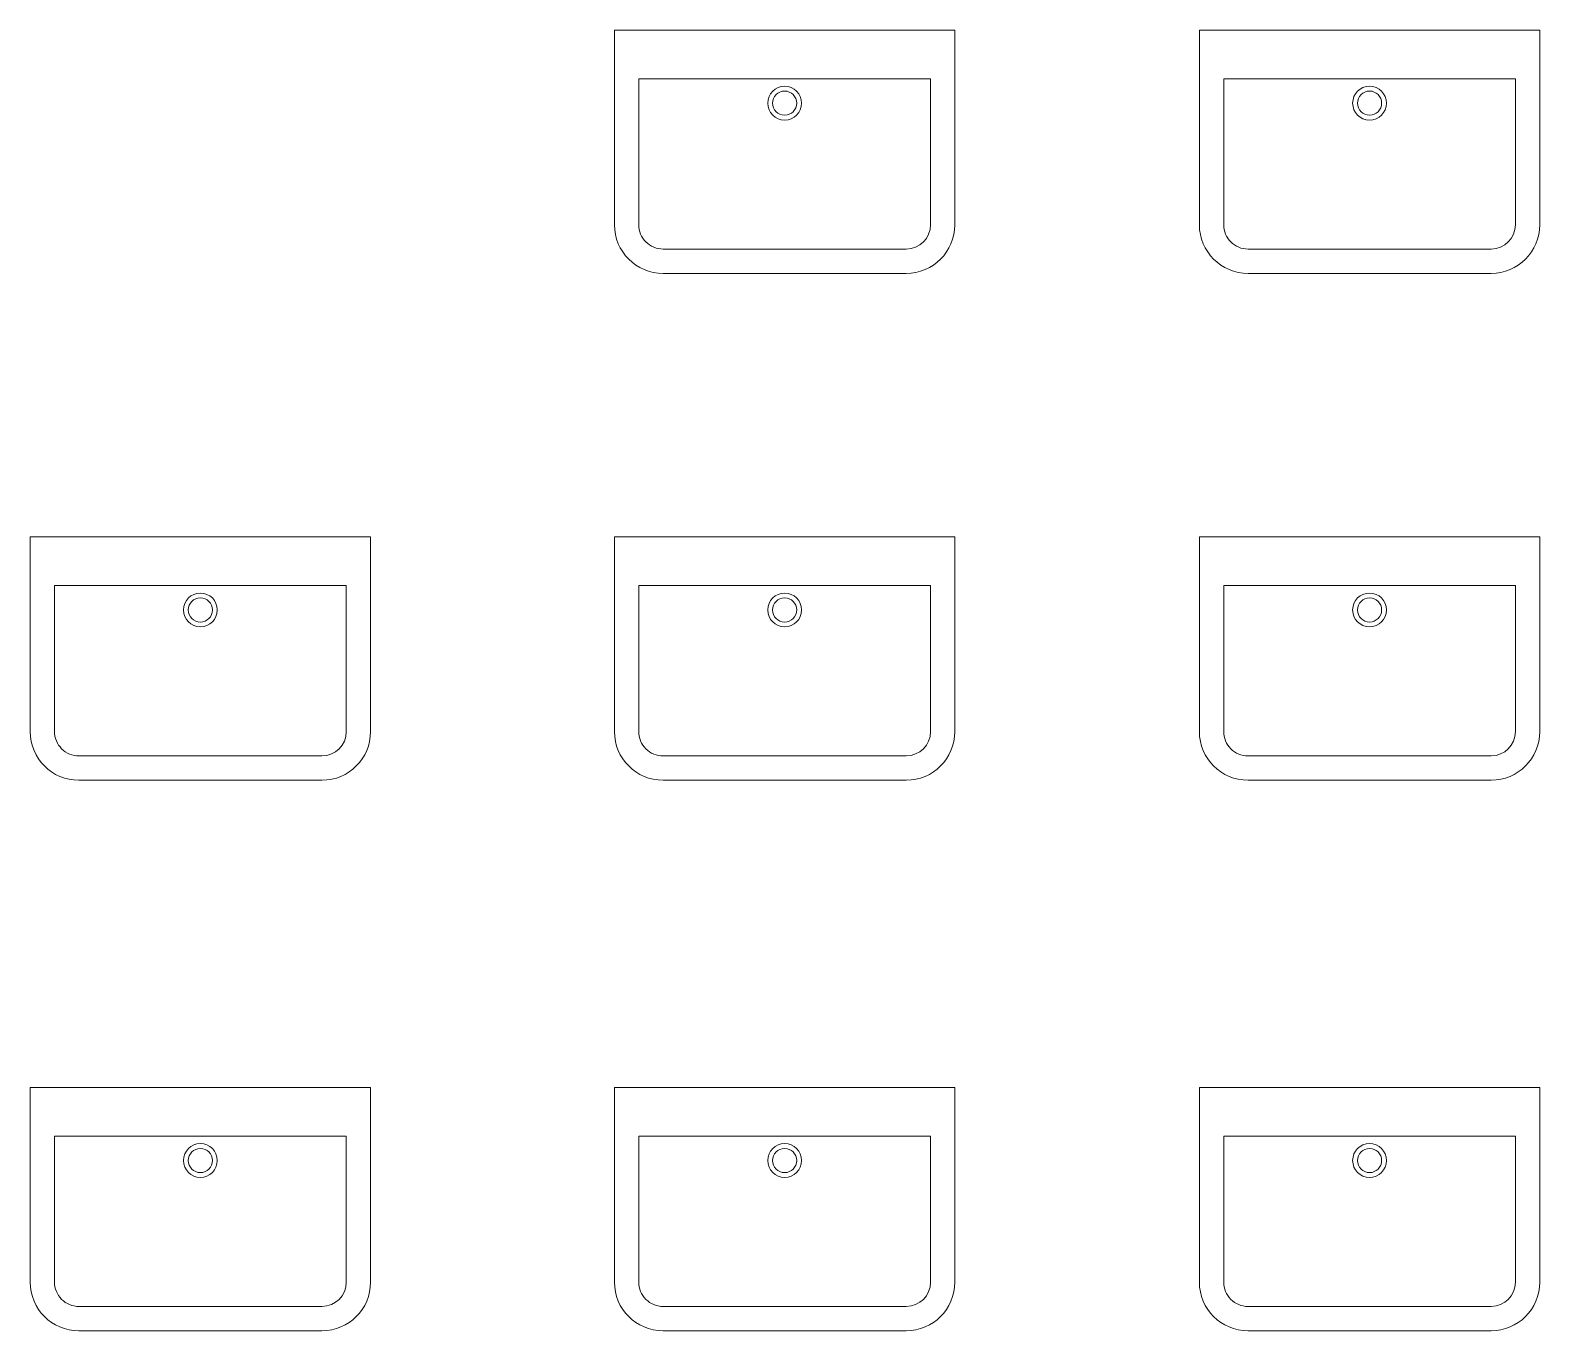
# Model space of a CAD drawing. Header units: millimetres. Extents: x -7698 to 47223, y 0 to 22596.
# Drawn here: x 1256 to 2809, y 20131 to 21468 of the extents above; entities that cross this region are included whole.
import ezdxf

# ---------------------------------------------------------------- set-up
doc = ezdxf.new("R2010")
doc.units = ezdxf.units.MM
doc.layers.add('Fixtures', color=7, linetype='Continuous', lineweight=5)

# ---------------------------------------------------------------- blocks, each defined once
blk = doc.blocks.new('BASIN350')
for p, q in [((300, 250), (50, 250)), ((300, 225), (50, 225)), ((0, 200), (0, 0)), ((25, 200), (25, 50)), ((325, 50), (325, 200)), ((350, 0), (350, 200)), ((25, 50), (325, 50)), ((0, 0), (350, 0))]:
    blk.add_line(p, q)
for radius in [17.4, 12.4]:
    blk.add_circle((175, 75), radius)
for centre, radius, start, end in [((50, 200), 50, 90, 180), ((300, 200), 50, 0, 90), ((50, 200), 25, 90, 180), ((300, 200), 25, 360, 90)]:
    blk.add_arc(centre, radius, start, end)

msp = doc.modelspace()

# ---------------------------------------------------------------- block references
at = {"layer": 'Fixtures', "rotation": 180}
for p in [(2207.1, 21468.1), (2808.6, 21468.1), (1606.3, 20947.2), (2207.1, 20947.2), (2808.6, 20947.2), (1606.3, 20381.3), (2207.1, 20381.3), (2808.6, 20381.3)]:
    msp.add_blockref('BASIN350', p, dxfattribs=at)

doc.saveas('drawing.dxf')
